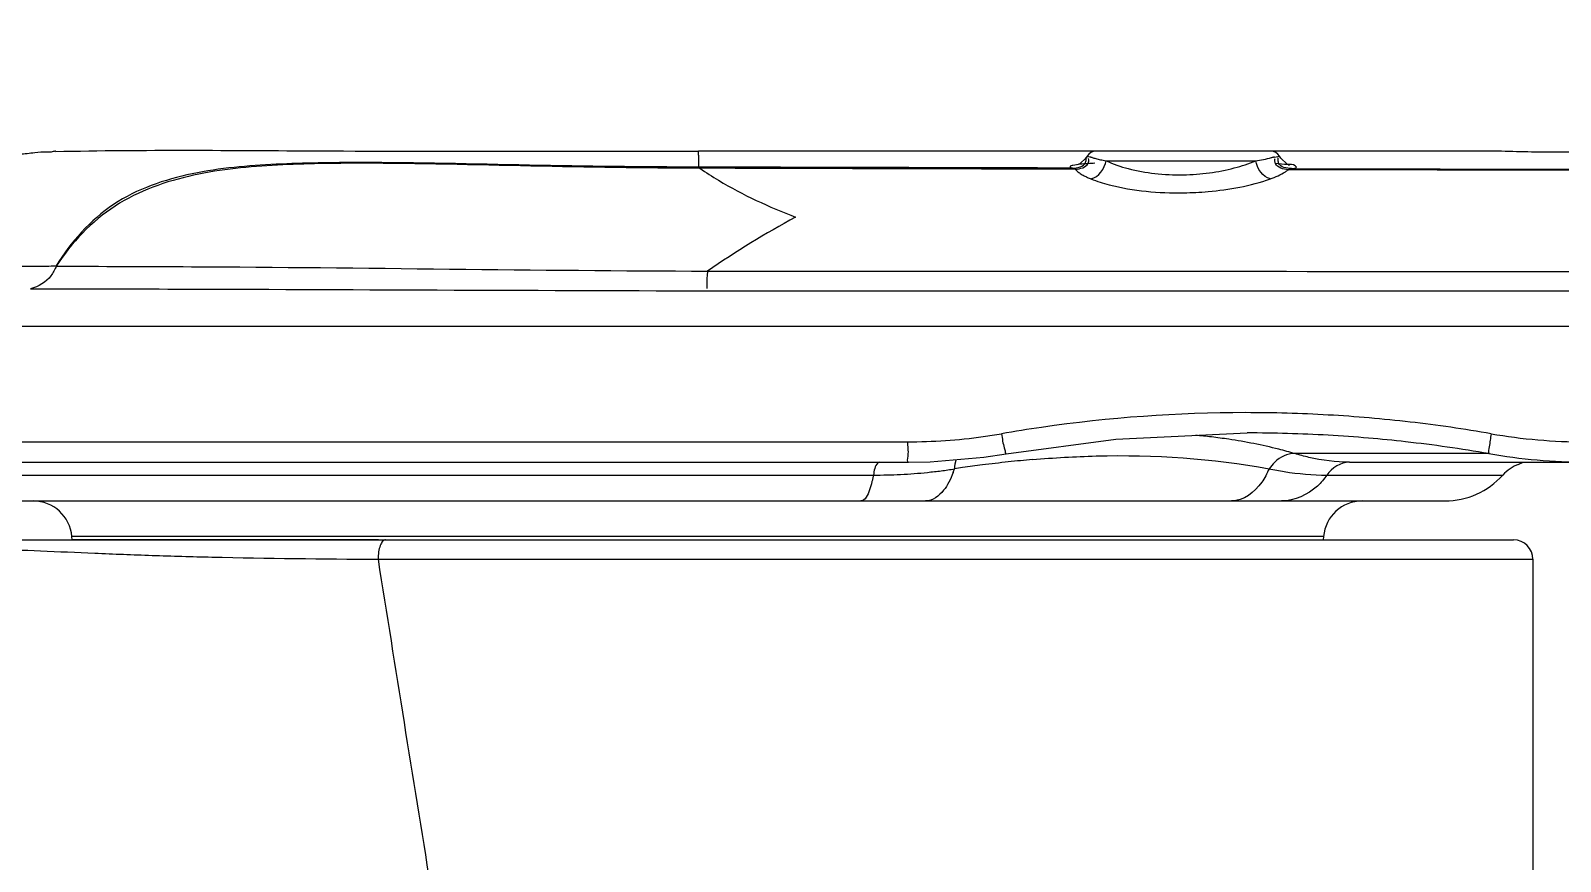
# Model space of a CAD drawing. Header units: millimetres. Extents: x 4086 to 8300, y 123 to 1549.
# Drawn here: x 7601.81 to 7621.5, y 647.83 to 658.52 of the extents above; entities that cross this region are included whole.
import ezdxf

# ---------------------------------------------------------------- set-up
doc = ezdxf.new("R2010")
doc.units = ezdxf.units.MM
doc.layers.add('外形图', color=7, linetype='Continuous')
doc.layers.add('运动范围', color=7, linetype='Continuous')

msp = doc.modelspace()

# ---------------------------------------------------------------- linework, layer by layer
at = {"layer": '外形图'}
for p, q in [((7610.4114, 656.915), (7610.4109, 656.9669)), ((7615.2844, 656.9669), (7610.4109, 656.9669)), ((7610.4114, 656.915), (7610.4109, 656.7621)), ((7615.4128, 656.9669), (7615.2844, 656.9669)), ((7615.5244, 656.9669), (7615.4128, 656.9669)), ((7615.4128, 656.9006), (7615.4457, 656.8942)), ((7617.7775, 656.9669), (7615.5232, 656.9669)), ((7615.6567, 656.844), (7617.5815, 656.844)), ((7617.8878, 656.9669), (7617.7775, 656.9669)), ((7617.8248, 656.8918), (7617.8878, 656.9006)), ((7618.0003, 656.9669), (7617.8878, 656.9669)), ((7617.9034, 656.8752), (7617.8879, 656.9005)), ((7620.7453, 656.9669), (7618.0003, 656.9669)), ((7615.319, 656.8042), (7615.2844, 656.7892)), ((7618.0277, 656.7396), (7618.0416, 656.7422)), ((7599.3552, 654.7169), (7621.4021, 654.7169)), ((7621.4021, 654.7169), (7623.4002, 654.7169)), ((7617.4723, 653.3419), (7617.4724, 653.3419)), ((7600.1359, 653.2276), (7612.4086, 653.2276)), ((7612.4086, 653.2276), (7612.743, 653.2276)), ((7612.743, 653.2276), (7613.0987, 653.2276)), ((7599.5358, 652.9668), (7613.1146, 652.9668)), ((7612.743, 652.9668), (7612.7429, 652.9668)), ((7613.1144, 652.9668), (7613.392, 652.972)), ((7613.392, 652.972), (7614.0821, 653.0306)), ((7614.0821, 653.0306), (7614.3683, 653.0745)), ((7620.5807, 653.0763), (7618.0837, 653.0763)), ((7618.7888, 652.9668), (7625.3119, 652.9668)), ((7600.0386, 652.8001), (7612.6616, 652.8001)), ((7618.4976, 652.8001), (7620.762, 652.8001)), ((7600.784, 652.4669), (7620.0167, 652.4669)), ((7598.7136, 651.9669), (7620.9003, 651.9669)), ((7602.35, 651.9669), (7602.3462, 652.0104)), ((7618.4544, 652.0104), (7602.3462, 652.0104)), ((7606.2925, 651.9669), (7602.35, 651.9669)), ((7618.4544, 652.0104), (7618.4506, 651.9669)), ((7606.2862, 651.7169), (7621.1503, 651.7169)), ((7621.1503, 651.7169), (7621.1503, 647.3572))]:
    msp.add_line(p, q, dxfattribs=at)
for points in [[(7615.4128, 656.9005), (7615.4013, 656.8811), (7615.319, 656.8042)], [(7618.0003, 656.7918), (7618.0185, 656.7885), (7617.9879, 656.8009), (7617.9034, 656.8752)], [(7610.4293, 656.7465), (7610.4231, 656.754), (7610.417, 656.7592), (7610.4109, 656.7621)], [(7615.2252, 656.7492), (7615.2368, 656.7465), (7615.2483, 656.7416), (7615.2601, 656.7345)], [(7617.9997, 656.7282), (7618.0138, 656.7349), (7618.0277, 656.7396)], [(7614.3683, 653.0745), (7615.7823, 653.2633), (7617.4724, 653.3419)]]:
    msp.add_lwpolyline(points, dxfattribs=at)
for centre, radius, start, end in [((7615.5232, 656.8419), 0.125, 90, 151.99772), ((7617.7775, 656.8419), 0.125, 28.00259, 90), ((7617.836, 656.728), 0.1642, 93.91573, 98.45679), ((7616.5957, 659.5433), 2.8808, 263.75673, 271.08545), ((7616.5975, 659.6256), 2.9631, 271.022, 277.55965), ((7663.9726, 20025.9109), 19369.2232, 269.86413217, 269.98495875), ((7617.1917, 645.8182), 11.691, 118.23482, 124.74906), ((7600.4819, 1054.6375), 399.1511, 270.060243, 270.202156), ((7617.4555, 635.2119), 18.3911, 90.00338, 98.22353), ((7617.458, 635.0981), 18.5049, 88.36807, 90.01119), ((7617.4587, 635.1149), 18.4881, 85.08184, 88.36855), ((7617.4643, 635.1826), 18.4202, 83.43609, 85.08111), ((7617.4781, 635.2977), 18.3042, 80.14258, 83.43803), ((7613.1062, 660.2585), 7.0306, 273.94169, 277.90088), ((7613.1203, 660.153), 6.9242, 277.90557, 279.89259), ((7617.4172, 635.5157), 18.085, 98.24106, 99.8935), ((7616.1548, 645.9186), 7.4212, 83.3586, 84.96222), ((7616.1914, 646.2317), 7.106, 81.55661, 83.35966), ((7617.4723, 634.9784), 18.3635, 88.3792, 89.99942), ((7617.4725, 634.9843), 18.3575, 86.74695, 88.37928), ((7617.4741, 635.0131), 18.3287, 85.11404, 86.74703), ((7621.8204, 660.294), 7.0664, 260.15139, 269.99374), ((7613.0991, 660.3606), 7.133, 269.99696, 273.94279), ((7616.2859, 646.826), 6.5043, 75.8367, 81.61129), ((7616.4116, 647.3489), 5.9665, 73.72469, 75.77865), ((7617.4783, 635.0618), 18.2799, 83.61425, 85.11405), ((7617.4921, 635.1786), 18.1622, 80.20897, 83.61654), ((7616.3406, 635.1169), 17.958, 98.10216, 98.4396), ((7616.2743, 635.5876), 17.4826, 97.26275, 98.1045), ((7616.1536, 636.5448), 16.5179, 96.10348, 97.26715), ((7616.0329, 637.672), 15.3843, 94.92914, 96.10293), ((7621.8332, 660.1835), 7.2167, 260.00553, 269.99282), ((7621.1347, 652.4668), 0.5, 109.75465, 138.18468), ((7612.6623, 660.0134), 7.2133, 269.99447, 271.39493), ((7612.6734, 659.6115), 6.8113, 271.38416, 274.31907), ((7612.6986, 659.2588), 6.4576, 274.33131, 275.87236), ((7612.7178, 659.0704), 6.2682, 275.87412, 277.46394), ((7612.7402, 658.9006), 6.097, 277.46259, 279.10481), ((7612.4796, 653.2883), 1.2914, 339.39078, 341.59135), ((7620.0167, 653.4669), 1, 270, 318.18468), ((7601.8481, 651.9669), 0.5, 5, 90), ((7618.9525, 651.9669), 0.5, 90, 175), ((7620.9003, 651.7169), 0.25, 0, 90), ((7606.9227, 778.2662), 126.5509, 268.743722, 269.711792), ((8900.4309, 856.9742), 1310.321, 189.0123078, 189.1980622)]:
    msp.add_arc(centre, radius, start, end, dxfattribs=at)
for points, knots in [([(7602.1373, 656.9625), (7602.1372, 656.9728), (7602.0724, 656.9447), (7602.0061, 656.9638), (7601.8482, 656.9397), (7601.7379, 656.9325), (7601.6724, 656.9248)], [0, 0, 0, 0, 0.0659918, 0.2604417, 0.5764091, 1, 1, 1, 1]), ([(7602.1373, 656.9625), (7603.2697, 656.9883), (7606.028, 656.9599), (7608.7856, 656.9669), (7610.4109, 656.9669)], [0, 0, 0, 0, 0.4106875, 1, 1, 1, 1]), ([(7610.4109, 656.7621), (7609.6858, 656.764), (7608.2358, 656.7817), (7606.4242, 656.8303), (7604.9735, 656.8108), (7603.8908, 656.7198), (7602.8323, 656.3629), (7602.3322, 655.7972), (7602.1422, 655.4901)], [0, 0, 0, 0, 0.2502178, 0.5004038, 0.6254487, 0.7505518, 0.8753733, 1, 1, 1, 1]), ([(7615.3918, 656.8184), (7615.3961, 656.8275), (7615.4015, 656.8495), (7615.3996, 656.8719), (7615.3972, 656.8837)], [0, 0, 0, 0, 0.4549149, 1, 1, 1, 1]), ([(7615.4248, 656.8106), (7615.4289, 656.8195), (7615.4343, 656.8406), (7615.4323, 656.8622), (7615.43, 656.8734)], [0, 0, 0, 0, 0.4598603, 1, 1, 1, 1]), ([(7615.4457, 656.8942), (7615.449, 656.8939), (7615.4559, 656.8928), (7615.4626, 656.8911), (7615.4661, 656.89)], [0, 0, 0, 0, 0.4749277, 1, 1, 1, 1]), ([(7615.4661, 656.89), (7615.468, 656.8895), (7615.472, 656.8882), (7615.4759, 656.8868), (7615.4778, 656.886)], [0, 0, 0, 0, 0.4868658, 1, 1, 1, 1]), ([(7615.4778, 656.886), (7615.4927, 656.8804), (7615.5274, 656.8698), (7615.5627, 656.8617), (7615.5827, 656.8575)], [0, 0, 0, 0, 0.4383242, 1, 1, 1, 1]), ([(7615.5827, 656.8575), (7615.5944, 656.8551), (7615.6191, 656.8504), (7615.6438, 656.8461), (7615.6567, 656.844)], [0, 0, 0, 0, 0.4792771, 1, 1, 1, 1]), ([(7617.7831, 656.884), (7617.788, 656.8854), (7617.7975, 656.8879), (7617.8072, 656.8897), (7617.8119, 656.8904)], [0, 0, 0, 0, 0.5183011, 1, 1, 1, 1]), ([(7617.8281, 656.8448), (7617.8281, 656.8489), (7617.8285, 656.8574), (7617.8298, 656.8659), (7617.8307, 656.8702)], [0, 0, 0, 0, 0.4817224, 1, 1, 1, 1]), ([(7617.8362, 656.8067), (7617.8336, 656.8124), (7617.8295, 656.8249), (7617.8282, 656.838), (7617.8281, 656.8448)], [0, 0, 0, 0, 0.4801653, 1, 1, 1, 1]), ([(7617.8772, 656.814), (7617.874, 656.8214), (7617.8694, 656.8382), (7617.8695, 656.8556), (7617.8705, 656.8647)], [0, 0, 0, 0, 0.466688, 1, 1, 1, 1]), ([(7617.8705, 656.8647), (7617.8708, 656.8672), (7617.8714, 656.8723), (7617.8724, 656.8774), (7617.8729, 656.88)], [0, 0, 0, 0, 0.4885764, 1, 1, 1, 1]), ([(7623.4003, 656.9418), (7622.7741, 656.9418), (7621.8894, 656.9574), (7621.0038, 656.9539), (7620.7453, 656.9669)], [0, 0, 0, 0, 0.7075522, 1, 1, 1, 1]), ([(7610.4293, 656.7465), (7609.7042, 656.7486), (7608.2542, 656.7701), (7606.4422, 656.8206), (7604.9914, 656.802), (7603.9079, 656.7014), (7602.8576, 656.3366), (7602.3412, 655.7904), (7602.1449, 655.4879)], [0, 0, 0, 0, 0.250242, 0.5004619, 0.6255867, 0.7507464, 0.8755296, 1, 1, 1, 1]), ([(7610.4293, 656.7465), (7610.5067, 656.6919), (7610.8957, 656.4429), (7611.3186, 656.2501), (7611.6609, 656.1182)], [0, 0, 0, 0, 0.2052991, 1, 1, 1, 1]), ([(7615.2299, 656.7834), (7615.2164, 656.7804), (7615.169, 656.7683), (7615.2131, 656.7523), (7615.2252, 656.7492)], [0, 0, 0, 0, 0.524992, 1, 1, 1, 1]), ([(7615.5131, 656.8116), (7615.4816, 656.8098), (7615.387, 656.8032), (7615.2918, 656.7968), (7615.2299, 656.7834)], [0, 0, 0, 0, 0.3329614, 1, 1, 1, 1]), ([(7615.2601, 656.7345), (7615.2637, 656.7301), (7615.2717, 656.7214), (7615.2804, 656.7133), (7615.285, 656.7093)], [0, 0, 0, 0, 0.4821809, 1, 1, 1, 1]), ([(7615.285, 656.7093), (7615.2973, 656.6984), (7615.3257, 656.6774), (7615.3562, 656.6596), (7615.3729, 656.6507)], [0, 0, 0, 0, 0.4640852, 1, 1, 1, 1]), ([(7615.3729, 656.6507), (7615.3867, 656.6434), (7615.4158, 656.6292), (7615.4457, 656.6165), (7615.4614, 656.6102)], [0, 0, 0, 0, 0.4799831, 1, 1, 1, 1]), ([(7618.0416, 656.7422), (7618.0632, 656.746), (7618.1234, 656.7454), (7618.0691, 656.8022), (7617.9709, 656.7865), (7617.8852, 656.8055), (7617.8297, 656.8091)], [0, 0, 0, 0, 0.1875345, 0.2538352, 0.5247653, 1, 1, 1, 1]), ([(7617.9633, 656.7011), (7617.9698, 656.7054), (7617.9822, 656.7141), (7617.9941, 656.7234), (7617.9997, 656.7282)], [0, 0, 0, 0, 0.5183732, 1, 1, 1, 1]), ([(7615.4614, 656.6102), (7615.538, 656.5795), (7615.9244, 656.4603), (7616.3332, 656.4267), (7616.6539, 656.4314)], [0, 0, 0, 0, 0.2047942, 1, 1, 1, 1]), ([(7616.6539, 656.4314), (7616.7591, 656.433), (7617.1359, 656.4529), (7617.5137, 656.5178), (7617.7702, 656.6098)], [0, 0, 0, 0, 0.2785675, 1, 1, 1, 1]), ([(7602.1448, 655.4878), (7602.1253, 655.4453), (7602.0586, 655.3089), (7601.9152, 655.2222), (7601.8145, 655.1977)], [0, 0, 0, 0, 0.3112526, 1, 1, 1, 1]), ([(7602.1449, 655.4879), (7602.7248, 655.485), (7605.5193, 655.4801), (7608.3136, 655.4302), (7610.528, 655.4242)], [0, 0, 0, 0, 0.2075475, 1, 1, 1, 1]), ([(7610.5273, 655.4242), (7610.5256, 655.4115), (7610.5173, 655.3371), (7610.5163, 655.262), (7610.519, 655.2002)], [0, 0, 0, 0, 0.1718989, 1, 1, 1, 1]), ([(7601.8143, 655.1977), (7602.4032, 655.1963), (7605.3036, 655.1911), (7608.2039, 655.1749), (7610.5154, 655.1708)], [0, 0, 0, 0, 0.2030214, 1, 1, 1, 1]), ([(7614.3099, 653.3317), (7614.3203, 653.2711), (7614.3307, 653.1816), (7614.3589, 653.1136), (7614.361, 653.0745), (7614.3683, 653.0746)], [0, 0, 0, 0, 0.6986772, 0.9176842, 1, 1, 1, 1]), ([(7620.6118, 653.3317), (7620.6018, 653.2752), (7620.596, 653.192), (7620.5718, 653.1034), (7620.5807, 653.0763)], [0, 0, 0, 0, 0.6681985, 1, 1, 1, 1]), ([(7613.0987, 653.2276), (7613.0985, 653.1664), (7613.1211, 653.1088), (7613.0886, 652.9668), (7613.1146, 652.9668)], [0, 0, 0, 0, 0.7014442, 1, 1, 1, 1]), ([(7618.0837, 653.0763), (7617.9907, 653.0825), (7617.8571, 653.0117), (7617.7752, 652.9113), (7617.754, 652.8804)], [0, 0, 0, 0, 0.7130751, 1, 1, 1, 1]), ([(7612.7429, 652.9668), (7612.7345, 652.9668), (7612.6767, 652.9272), (7612.6722, 652.8545), (7612.6616, 652.8001)], [0, 0, 0, 0, 0.1320259, 1, 1, 1, 1]), ([(7614.7111, 652.9993), (7614.9833, 653.0228), (7615.9982, 653.0828), (7617.023, 653.0168), (7617.754, 652.8804)], [0, 0, 0, 0, 0.2687257, 1, 1, 1, 1]), ([(7618.7888, 652.9668), (7618.6138, 652.9668), (7618.3747, 652.9971), (7618.1444, 653.0581), (7618.0837, 653.0763)], [0, 0, 0, 0, 0.7343191, 1, 1, 1, 1]), ([(7620.9657, 652.9373), (7620.9701, 652.9392), (7620.9852, 652.9512), (7621.0038, 652.9573), (7621.0176, 652.9609)], [0, 0, 0, 0, 0.2508476, 1, 1, 1, 1]), ([(7612.643, 652.7156), (7612.6341, 652.6798), (7612.6084, 652.5954), (7612.5595, 652.4669), (7612.4989, 652.4669)], [0, 0, 0, 0, 0.3789502, 1, 1, 1, 1]), ([(7612.6616, 652.8001), (7612.6588, 652.7856), (7612.6529, 652.7573), (7612.6464, 652.7292), (7612.643, 652.7156)], [0, 0, 0, 0, 0.5136614, 1, 1, 1, 1]), ([(7613.6315, 652.7073), (7613.6123, 652.6714), (7613.5455, 652.5617), (7613.4225, 652.4669), (7613.3323, 652.4669)], [0, 0, 0, 0, 0.3109847, 1, 1, 1, 1]), ([(7617.754, 652.8804), (7617.7279, 652.82), (7617.6301, 652.6292), (7617.4231, 652.4669), (7617.2709, 652.4669)], [0, 0, 0, 0, 0.3021699, 1, 1, 1, 1]), ([(7617.754, 652.8804), (7617.819, 652.8672), (7618.0645, 652.8227), (7618.3144, 652.8001), (7618.4976, 652.8001)], [0, 0, 0, 0, 0.2660255, 1, 1, 1, 1]), ([(7618.4976, 652.8001), (7618.4621, 652.7493), (7618.3154, 652.5743), (7618.0817, 652.4669), (7617.9152, 652.4669)], [0, 0, 0, 0, 0.2714397, 1, 1, 1, 1]), ([(7598.6003, 651.9476), (7598.8782, 651.9475), (7599.3721, 651.9421), (7600.0635, 651.9058), (7600.6818, 651.8759), (7601.3022, 651.8514), (7601.9568, 651.8254), (7602.6529, 651.795), (7603.3883, 651.7657), (7603.8913, 651.7516), (7604.1482, 651.7457)], [0, 0, 0, 0, 0.1501436, 0.2668222, 0.3741019, 0.4846201, 0.6023406, 0.7281082, 0.861142, 1, 1, 1, 1]), ([(7606.382, 651.9669), (7606.3683, 651.9669), (7606.3462, 651.9521), (7606.3272, 651.9235), (7606.3069, 651.8787), (7606.2907, 651.8088), (7606.2863, 651.7488), (7606.2863, 651.7169)], [0, 0, 0, 0, 0.14549, 0.2456679, 0.3666126, 0.6617506, 1, 1, 1, 1])]:
    msp.add_open_spline(points, degree=3, knots=knots, dxfattribs=at)
for points in [[(7615.4614, 656.6102), (7615.5603, 656.6332), (7615.6403, 656.7438), (7615.6567, 656.844)], [(7615.6567, 656.844), (7615.747, 656.8), (7615.8431, 656.7674), (7615.9403, 656.7419)], [(7617.3065, 656.7505), (7617.4001, 656.7751), (7617.4927, 656.8053), (7617.5815, 656.844)], [(7617.5815, 656.844), (7617.6493, 656.8539), (7617.7173, 656.8649), (7617.7831, 656.884)], [(7617.7702, 656.6098), (7617.6728, 656.6335), (7617.5987, 656.7453), (7617.5815, 656.844)], [(7615.2252, 656.7492), (7613.6205, 656.7533), (7612.0157, 656.7576), (7610.4109, 656.7621)], [(7615.26, 656.7342), (7613.6498, 656.7383), (7612.0396, 656.7425), (7610.4294, 656.7469)], [(7615.2252, 656.7492), (7615.2854, 656.75), (7615.3666, 656.7638), (7615.3918, 656.8184)], [(7615.2601, 656.7345), (7615.3204, 656.739), (7615.3993, 656.7557), (7615.4248, 656.8106)], [(7615.9403, 656.7419), (7616.0524, 656.7124), (7616.1672, 656.6923), (7616.2825, 656.6796)], [(7616.9873, 656.6883), (7617.0947, 656.7026), (7617.2016, 656.723), (7617.3065, 656.7505)], [(7617.7702, 656.6098), (7617.8372, 656.6339), (7617.9039, 656.6618), (7617.9633, 656.7011)], [(7617.9997, 656.7282), (7617.9394, 656.7331), (7617.8613, 656.7517), (7617.8362, 656.8067)], [(7618.0416, 656.7422), (7617.9818, 656.7432), (7617.9009, 656.7591), (7617.8772, 656.814)], [(7658.8878, 656.6787), (7645.2584, 656.6993), (7631.629, 656.6973), (7617.9997, 656.7282)], [(7601.8902, 655.4889), (7601.9742, 655.4892), (7602.0582, 655.4896), (7602.1422, 655.4901)], [(7610.528, 655.4242), (7616.2054, 655.4207), (7621.8828, 655.4202), (7627.5602, 655.4198)], [(7610.5154, 655.1708), (7616.1356, 655.1696), (7621.7558, 655.1694), (7627.376, 655.1691)], [(7613.724, 653.0003), (7613.7117, 652.9617), (7613.707, 652.9208), (7613.705, 652.8804)], [(7618.7888, 652.9668), (7618.677, 652.9668), (7618.5617, 652.8918), (7618.4976, 652.8001)], [(7613.6884, 652.8337), (7613.6721, 652.7904), (7613.6534, 652.748), (7613.6315, 652.7073)]]:
    msp.add_open_spline(points, degree=3, dxfattribs=at)
at = {"layer": '运动范围'}
msp.add_arc((7727.9003, 641.2169), 227.975, 10, 349.993572, dxfattribs=at)

doc.saveas('drawing.dxf')
